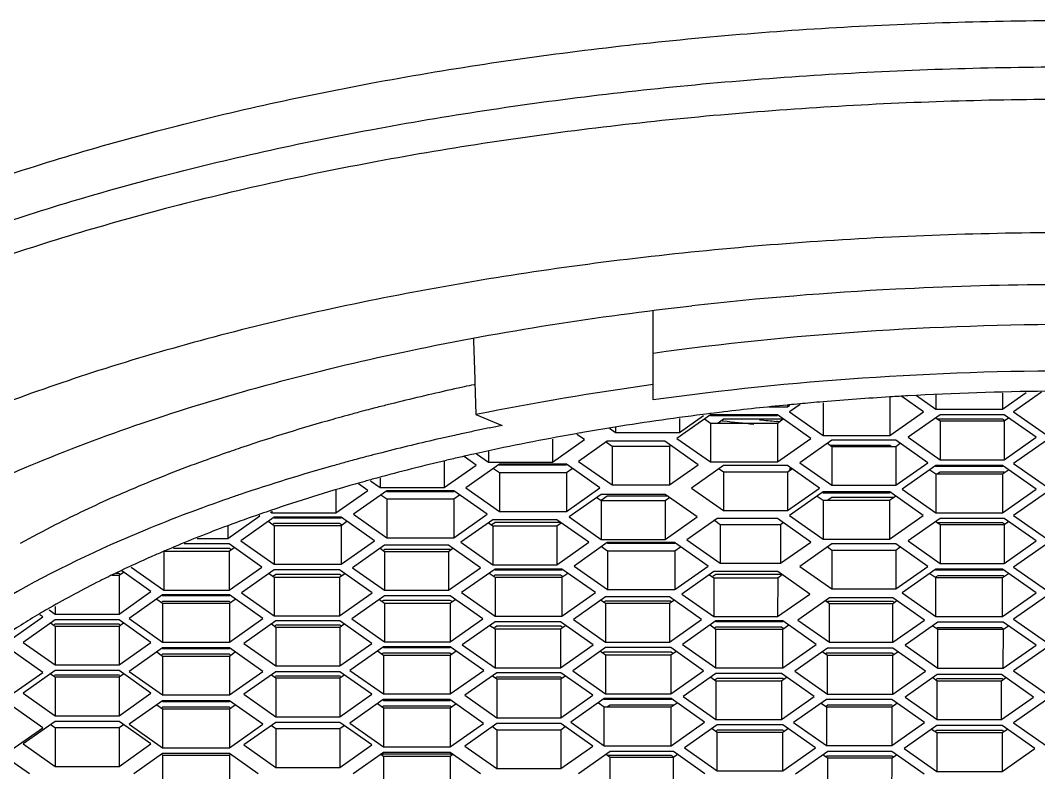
# Model space of a CAD drawing. Header units: millimetres. Extents: x 1297 to 1609, y 176 to 453.
# Drawn here: x 1535.25 to 1542.44, y 342.67 to 347.98 of the extents above; entities that cross this region are included whole.
import ezdxf

# ---------------------------------------------------------------- set-up
doc = ezdxf.new("R2010")
doc.units = ezdxf.units.MM
doc.header["$LTSCALE"] = 30.734
doc.layers.get('0').update_dxf_attribs({"linetype": 'CONTINUOUS'})
doc.layers.add('02___PRT_ALL_AXES', color=7, linetype='CONTINUOUS')

msp = doc.modelspace()

# ---------------------------------------------------------------- linework, layer by layer
at = {"color": 7, "linetype": 'Continuous'}
for p, q in [((1539.7156, 345.3022), (1539.7156, 345.9294)), ((1538.4487, 345.7376), (1538.4492, 345.7188)), ((1538.4492, 345.7188), (1538.4567, 345.4449)), ((1538.4567, 345.4449), (1538.4572, 345.427)), ((1538.4572, 345.427), (1538.4593, 345.3509)), ((1538.3812, 345.3939), (1538.3642, 345.3902)), ((1538.4593, 345.3509), (1538.4635, 345.1982)), ((1541.6235, 345.2174), (1541.4705, 345.325)), ((1541.5745, 345.3331), (1541.7101, 345.2377)), ((1541.7102, 345.3382), (1541.7101, 345.2377)), ((1542.1824, 345.2377), (1542.3485, 345.3546)), ((1542.1824, 345.3503), (1542.1824, 345.2377)), ((1542.4573, 345.3574), (1542.2601, 345.2186)), ((1540.5327, 345.2523), (1540.665, 345.2523)), ((1540.665, 345.2523), (1540.6814, 345.2638)), ((1540.665, 345.2625), (1540.665, 345.2523)), ((1540.7529, 345.2694), (1540.6791, 345.2174)), ((1540.9153, 345.282), (1540.9152, 345.0512)), ((1541.3876, 345.3186), (1541.3874, 345.0512)), ((1537.5568, 345.1927), (1537.5343, 345.1866)), ((1538.4635, 345.1982), (1538.6501, 345.1223)), ((1540.1202, 345.1971), (1539.8841, 345.0309)), ((1539.9011, 345.0731), (1540.0708, 345.1925)), ((1540.118, 345.1938), (1540.1202, 345.1922)), ((1540.5925, 345.1971), (1540.1202, 345.1971)), ((1540.1202, 345.1971), (1540.1202, 345.1922)), ((1540.1202, 345.1922), (1540.5925, 345.1922)), ((1540.8286, 345.0309), (1540.5925, 345.1971)), ((1540.5925, 345.1971), (1540.5925, 345.1922)), ((1540.5925, 345.1922), (1540.5947, 345.1938)), ((1540.6791, 345.2174), (1540.9152, 345.0512)), ((1541.3874, 345.0512), (1541.6235, 345.2174)), ((1541.7412, 345.1971), (1541.5155, 345.0382)), ((1541.7101, 345.2377), (1542.1824, 345.2377)), ((1542.1927, 345.1971), (1541.7412, 345.1971)), ((1542.4185, 345.0382), (1542.1927, 345.1971)), ((1542.2601, 345.2186), (1542.4911, 345.0562)), ((1539.4496, 345.1104), (1539.4496, 345.0731)), ((1539.9011, 345.1701), (1539.9011, 345.0731)), ((1540.079, 345.168), (1540.1204, 345.1389)), ((1540.1204, 345.1389), (1540.1202, 344.8648)), ((1540.1204, 345.1389), (1540.5926, 345.1389)), ((1540.2134, 345.1662), (1540.1746, 345.1389)), ((1540.1825, 345.1444), (1540.1904, 345.1389)), ((1540.2038, 345.1555), (1540.2078, 345.155)), ((1540.2078, 345.155), (1540.2126, 345.1545)), ((1540.6314, 345.1662), (1540.2134, 345.1662)), ((1540.5928, 345.1497), (1540.586, 345.1503)), ((1540.5926, 345.1389), (1540.5925, 344.8648)), ((1540.5926, 345.1389), (1540.6339, 345.1679)), ((1540.6076, 345.1482), (1540.5928, 345.1497)), ((1541.7103, 345.1753), (1541.7414, 345.1535)), ((1542.1824, 345.1662), (1541.7233, 345.1662)), ((1541.7414, 345.1535), (1541.7412, 344.8794)), ((1541.7414, 345.1535), (1542.1929, 345.1535)), ((1542.1954, 345.157), (1542.1824, 345.1662)), ((1542.1929, 345.1535), (1542.1927, 344.8794)), ((1542.1929, 345.1535), (1542.2238, 345.1752)), ((1539.2307, 345.0218), (1539.1782, 345.0587)), ((1539.4076, 345.1026), (1539.4496, 345.0731)), ((1539.4496, 345.0731), (1539.9011, 345.0731)), ((1540.9152, 345.0512), (1541.3874, 345.0512)), ((1541.5155, 345.0382), (1541.7412, 344.8794)), ((1542.1927, 344.8794), (1542.4185, 345.0382)), ((1538.2261, 345.0322), (1538.2165, 345.03)), ((1539.005, 345.0256), (1539.0049, 344.8629)), ((1539.0049, 344.8629), (1539.2307, 345.0218)), ((1539.3924, 345.0106), (1539.1899, 344.8681)), ((1539.3874, 345.0034), (1539.4262, 344.9761)), ((1539.7975, 345.0106), (1539.3924, 345.0106)), ((1539.4262, 344.9761), (1539.426, 344.702)), ((1539.4262, 344.9761), (1539.8312, 344.9761)), ((1540.0336, 344.8445), (1539.7975, 345.0106)), ((1539.8312, 344.9761), (1539.8311, 344.702)), ((1539.8312, 344.9761), (1539.8389, 344.9815)), ((1539.8841, 345.0309), (1540.1202, 344.8648)), ((1540.5925, 344.8648), (1540.8286, 345.0309)), ((1540.9773, 345.0179), (1540.7516, 344.8591)), ((1540.9464, 344.9962), (1540.9775, 344.9743)), ((1541.3861, 344.9807), (1540.9684, 344.9807)), ((1541.4289, 345.0179), (1540.9773, 345.0179)), ((1540.9775, 344.9743), (1540.9773, 344.7002)), ((1540.9775, 344.9743), (1541.429, 344.9743)), ((1541.3951, 344.9743), (1541.3861, 344.9807)), ((1541.6546, 344.8591), (1541.4289, 345.0179)), ((1541.429, 344.9743), (1541.4289, 344.7002)), ((1541.429, 344.9743), (1541.4599, 344.9961)), ((1542.4911, 345.0155), (1542.2601, 344.853)), ((1536.7203, 344.9345), (1536.717, 344.9333)), ((1537.8004, 344.9297), (1537.7911, 344.9273)), ((1538.4668, 344.8426), (1538.3814, 344.9027)), ((1538.4682, 344.9228), (1538.5534, 344.8629)), ((1538.5534, 344.9391), (1538.5534, 344.8629)), ((1537.4674, 344.8405), (1537.4547, 344.8369)), ((1538.2411, 344.8665), (1538.241, 344.6838)), ((1538.241, 344.6838), (1538.4668, 344.8426)), ((1538.6311, 344.8478), (1538.395, 344.6817)), ((1538.5534, 344.8629), (1539.0049, 344.8629)), ((1538.6288, 344.8446), (1538.6311, 344.843)), ((1539.1033, 344.8478), (1538.6311, 344.8478)), ((1538.6311, 344.8478), (1538.6311, 344.843)), ((1538.6311, 344.843), (1539.1033, 344.843)), ((1539.3394, 344.6817), (1539.1033, 344.8478)), ((1539.1033, 344.8478), (1539.1033, 344.843)), ((1539.1033, 344.843), (1539.1056, 344.8446)), ((1539.1899, 344.8681), (1539.426, 344.702)), ((1539.8311, 344.702), (1540.0336, 344.8445)), ((1540.2134, 344.8387), (1539.9877, 344.6799)), ((1540.1202, 344.8648), (1540.5925, 344.8648)), ((1540.665, 344.8387), (1540.2134, 344.8387)), ((1540.8907, 344.6799), (1540.665, 344.8387)), ((1540.6899, 344.8212), (1540.6791, 344.8136)), ((1540.7516, 344.8591), (1540.9773, 344.7002)), ((1541.4289, 344.7002), (1541.6546, 344.8591)), ((1541.7101, 344.8387), (1541.474, 344.6726)), ((1541.7079, 344.8355), (1541.7101, 344.8339)), ((1542.1824, 344.8387), (1541.7101, 344.8387)), ((1541.7101, 344.8387), (1541.7101, 344.8339)), ((1541.7101, 344.8339), (1542.1824, 344.8339)), ((1541.7412, 344.8794), (1542.1927, 344.8794)), ((1542.4185, 344.6726), (1542.1824, 344.8387)), ((1542.1824, 344.8387), (1542.1824, 344.8339)), ((1542.1824, 344.8339), (1542.1847, 344.8355)), ((1542.2601, 344.853), (1542.4911, 344.6905)), ((1537.7895, 344.7499), (1537.7895, 344.6838)), ((1538.5898, 344.8188), (1538.6312, 344.7896)), ((1538.6312, 344.7896), (1538.6311, 344.5155)), ((1538.6312, 344.7896), (1539.1035, 344.7896)), ((1539.1035, 344.7896), (1539.1033, 344.5155)), ((1539.1035, 344.7896), (1539.1447, 344.8187)), ((1540.1825, 344.817), (1540.2136, 344.7951)), ((1540.2136, 344.7951), (1540.2134, 344.521)), ((1540.2136, 344.7951), (1540.6651, 344.7951)), ((1540.6651, 344.7951), (1540.665, 344.521)), ((1540.6651, 344.7951), (1540.696, 344.8169)), ((1540.6791, 344.8136), (1540.6852, 344.8093)), ((1541.6689, 344.8097), (1541.7103, 344.7806)), ((1541.7103, 344.7806), (1541.7101, 344.5065)), ((1541.7103, 344.7806), (1542.1825, 344.7806)), ((1541.7412, 344.7933), (1541.7231, 344.7806)), ((1542.1927, 344.7933), (1541.7412, 344.7933)), ((1542.1825, 344.7806), (1542.1824, 344.5065)), ((1542.1825, 344.7806), (1542.2238, 344.8096)), ((1542.1967, 344.7905), (1542.1927, 344.7933)), ((1537.7029, 344.6634), (1537.6363, 344.7103)), ((1537.7207, 344.7321), (1537.7895, 344.6838)), ((1537.7895, 344.6838), (1538.241, 344.6838)), ((1538.395, 344.6817), (1538.6311, 344.5155)), ((1539.1033, 344.5155), (1539.3394, 344.6817)), ((1539.426, 344.702), (1539.8311, 344.702)), ((1539.9877, 344.6799), (1540.2134, 344.521)), ((1540.665, 344.521), (1540.8907, 344.6799)), ((1540.9773, 344.7002), (1541.4289, 344.7002)), ((1537.4772, 344.6682), (1537.4771, 344.5046)), ((1537.4771, 344.5046), (1537.7029, 344.6634)), ((1537.8361, 344.6614), (1537.6, 344.4952)), ((1537.7948, 344.6323), (1537.8363, 344.6032)), ((1537.8338, 344.6581), (1537.8361, 344.6565)), ((1538.3084, 344.6614), (1537.8361, 344.6614)), ((1537.8361, 344.6614), (1537.8361, 344.6565)), ((1537.8361, 344.6565), (1538.3084, 344.6565)), ((1538.5445, 344.4952), (1538.3084, 344.6614)), ((1538.3084, 344.6614), (1538.3084, 344.6565)), ((1538.3084, 344.6565), (1538.3106, 344.6581)), ((1538.3085, 344.6032), (1538.3498, 344.6322)), ((1539.3484, 344.6358), (1539.1226, 344.477)), ((1539.3174, 344.6141), (1539.3485, 344.5923)), ((1539.7999, 344.6358), (1539.3484, 344.6358)), ((1539.3923, 344.6232), (1539.3484, 344.5923)), ((1539.8179, 344.6232), (1539.3923, 344.6232)), ((1540.0256, 344.477), (1539.7999, 344.6358)), ((1539.8, 344.5923), (1539.8309, 344.614)), ((1540.9165, 344.6532), (1540.6791, 344.4862)), ((1540.8739, 344.6233), (1540.9153, 344.5941)), ((1540.9118, 344.6499), (1540.9152, 344.6475)), ((1540.9152, 344.6475), (1541.3848, 344.6475)), ((1541.3861, 344.6532), (1540.9165, 344.6532)), ((1540.9765, 344.6139), (1540.9483, 344.5941)), ((1541.4131, 344.6139), (1540.9765, 344.6139)), ((1541.3848, 344.6532), (1541.3848, 344.6475)), ((1541.3848, 344.6475), (1541.3884, 344.65)), ((1541.3849, 344.5941), (1541.4275, 344.6241)), ((1541.6222, 344.4871), (1541.3861, 344.6532)), ((1541.474, 344.6726), (1541.7101, 344.5065)), ((1542.1824, 344.5065), (1542.4185, 344.6726)), ((1542.4911, 344.6499), (1542.2601, 344.4874)), ((1537.8363, 344.6032), (1537.8361, 344.3291)), ((1537.8363, 344.6032), (1538.3085, 344.6032)), ((1538.3085, 344.6032), (1538.3084, 344.3291)), ((1539.3485, 344.5923), (1539.3484, 344.3182)), ((1539.3485, 344.5923), (1539.8, 344.5923)), ((1539.8, 344.5923), (1539.7999, 344.3182)), ((1540.9153, 344.5941), (1540.9152, 344.32)), ((1540.9153, 344.5941), (1541.3849, 344.5941)), ((1541.3849, 344.5941), (1541.3848, 344.32)), ((1536.7133, 344.3254), (1536.939, 344.4843)), ((1537.0412, 344.4749), (1536.805, 344.3088)), ((1536.939, 344.4843), (1536.9363, 344.4862)), ((1537.0144, 344.5125), (1537.0256, 344.5046)), ((1537.0256, 344.5163), (1537.0256, 344.5046)), ((1537.0256, 344.5046), (1537.4771, 344.5046)), ((1537.0389, 344.4717), (1537.0412, 344.4701)), ((1537.5134, 344.4749), (1537.0412, 344.4749)), ((1537.0412, 344.4749), (1537.0412, 344.4701)), ((1537.0412, 344.4701), (1537.5134, 344.4701)), ((1537.7495, 344.3088), (1537.5134, 344.4749)), ((1537.5134, 344.4749), (1537.5134, 344.4701)), ((1537.5134, 344.4701), (1537.5157, 344.4717)), ((1537.6, 344.4952), (1537.8361, 344.3291)), ((1538.3084, 344.3291), (1538.5445, 344.4952)), ((1538.6311, 344.5155), (1539.1033, 344.5155)), ((1539.1226, 344.477), (1539.3484, 344.3182)), ((1539.7999, 344.3182), (1540.0256, 344.477)), ((1540.1667, 344.4659), (1539.9538, 344.3161)), ((1540.5925, 344.4659), (1540.1667, 344.4659)), ((1540.2134, 344.521), (1540.665, 344.521)), ((1540.8286, 344.2997), (1540.5925, 344.4659)), ((1540.6791, 344.4862), (1540.9152, 344.32)), ((1541.3848, 344.32), (1541.6222, 344.4871)), ((1541.7412, 344.4659), (1541.5155, 344.307)), ((1541.7101, 344.5065), (1542.1824, 344.5065)), ((1542.1927, 344.4659), (1541.7412, 344.4659)), ((1542.4185, 344.307), (1542.1927, 344.4659)), ((1542.2601, 344.4874), (1542.4911, 344.3249)), ((1536.7133, 344.4112), (1536.7133, 344.3254)), ((1536.9999, 344.4459), (1537.0413, 344.4167)), ((1537.0412, 344.4304), (1537.0348, 344.4259)), ((1537.503, 344.4304), (1537.0412, 344.4304)), ((1537.0413, 344.4167), (1537.0412, 344.1426)), ((1537.0413, 344.4167), (1537.5135, 344.4167)), ((1537.5165, 344.4209), (1537.503, 344.4304)), ((1537.5135, 344.4167), (1537.5134, 344.1426)), ((1537.5135, 344.4167), (1537.5548, 344.4458)), ((1538.5845, 344.4567), (1538.3587, 344.2978)), ((1538.5536, 344.4349), (1538.5846, 344.4131)), ((1538.6, 344.4367), (1538.5786, 344.4217)), ((1539.036, 344.4567), (1538.5845, 344.4567)), ((1538.5846, 344.4131), (1538.5845, 344.139)), ((1538.5846, 344.4131), (1539.0361, 344.4131)), ((1539.0643, 344.4367), (1538.6, 344.4367)), ((1539.2618, 344.2978), (1539.036, 344.4567)), ((1539.0361, 344.4131), (1539.036, 344.139)), ((1539.0361, 344.4131), (1539.067, 344.4348)), ((1540.1487, 344.4532), (1540.1901, 344.424)), ((1540.1901, 344.424), (1540.1899, 344.1499)), ((1540.1901, 344.424), (1540.6158, 344.424)), ((1540.6158, 344.424), (1540.6157, 344.1499)), ((1540.6158, 344.424), (1540.6339, 344.4367)), ((1541.7103, 344.4441), (1541.7414, 344.4223)), ((1542.1824, 344.435), (1541.7233, 344.435)), ((1541.7414, 344.4223), (1541.7412, 344.1482)), ((1541.7414, 344.4223), (1542.1929, 344.4223)), ((1542.1954, 344.4258), (1542.1824, 344.435)), ((1542.1929, 344.4223), (1542.1927, 344.1482)), ((1542.1929, 344.4223), (1542.2238, 344.444)), ((1536.4966, 344.3254), (1536.7133, 344.3254)), ((1537.8361, 344.3291), (1538.3084, 344.3291)), ((1539.3484, 344.3182), (1539.7999, 344.3182)), ((1540.9152, 344.32), (1541.3848, 344.32)), ((1536.7256, 344.2537), (1536.331, 344.2537)), ((1536.7236, 344.2857), (1536.405, 344.2857)), ((1536.9546, 344.1232), (1536.7236, 344.2857)), ((1536.7238, 344.2348), (1536.7599, 344.2602)), ((1536.7381, 344.2449), (1536.7256, 344.2537)), ((1536.805, 344.3088), (1537.0412, 344.1426)), ((1537.5134, 344.1426), (1537.7495, 344.3088)), ((1537.8206, 344.2775), (1537.5948, 344.1187)), ((1537.7897, 344.2558), (1537.8207, 344.2339)), ((1537.8206, 344.2476), (1537.8143, 344.2431)), ((1538.2721, 344.2775), (1537.8206, 344.2775)), ((1538.2825, 344.2476), (1537.8206, 344.2476)), ((1538.4979, 344.1187), (1538.2721, 344.2775)), ((1538.2722, 344.2339), (1538.3032, 344.2557)), ((1538.287, 344.2443), (1538.2825, 344.2476)), ((1538.3587, 344.2978), (1538.5845, 344.139)), ((1539.036, 344.139), (1539.2618, 344.2978)), ((1539.3923, 344.2957), (1539.1575, 344.1305)), ((1539.3524, 344.2676), (1539.3938, 344.2385)), ((1539.3909, 344.2938), (1539.3936, 344.2919)), ((1539.8672, 344.2957), (1539.3923, 344.2957)), ((1539.3936, 344.2957), (1539.3936, 344.2919)), ((1539.3936, 344.2919), (1539.8685, 344.2919)), ((1540.1033, 344.1296), (1539.8672, 344.2957)), ((1539.8687, 344.2385), (1539.9086, 344.2666)), ((1539.9538, 344.3161), (1540.1899, 344.1499)), ((1540.6157, 344.1499), (1540.8286, 344.2997)), ((1540.9765, 344.2865), (1540.751, 344.1278)), ((1540.9459, 344.2649), (1540.9769, 344.2431)), ((1541.4286, 344.2865), (1540.9765, 344.2865)), ((1541.6543, 344.1276), (1541.4286, 344.2865)), ((1541.429, 344.2431), (1541.4596, 344.2646)), ((1541.5155, 344.307), (1541.7412, 344.1482)), ((1542.1927, 344.1482), (1542.4185, 344.307)), ((1542.4911, 344.2843), (1542.2601, 344.1218)), ((1536.2619, 344.2348), (1536.2617, 343.9607)), ((1536.2619, 344.2348), (1536.7238, 344.2348)), ((1536.7238, 344.2348), (1536.7236, 343.9607)), ((1537.8207, 344.2339), (1537.8206, 343.9598)), ((1537.8207, 344.2339), (1538.2722, 344.2339)), ((1538.2722, 344.2339), (1538.2721, 343.9598)), ((1539.3938, 344.2385), (1539.3936, 343.9644)), ((1539.3938, 344.2385), (1539.8687, 344.2385)), ((1539.8687, 344.2385), (1539.8685, 343.9644)), ((1540.9769, 344.2431), (1540.9768, 343.969)), ((1540.9769, 344.2431), (1541.429, 344.2431)), ((1541.429, 344.2431), (1541.4289, 343.969)), ((1536.0308, 344.1232), (1536.2617, 343.9607)), ((1536.7236, 343.9607), (1536.9546, 344.1232)), ((1537.0412, 344.1029), (1536.8102, 343.9404)), ((1537.0412, 344.1426), (1537.5134, 344.1426)), ((1537.503, 344.1029), (1537.0412, 344.1029)), ((1537.734, 343.9404), (1537.503, 344.1029)), ((1537.5948, 344.1187), (1537.8206, 343.9598)), ((1538.2721, 343.9598), (1538.4979, 344.1187)), ((1538.6, 344.1093), (1538.3639, 343.9432)), ((1538.5845, 344.139), (1539.036, 344.139)), ((1538.5977, 344.1061), (1538.6, 344.1045)), ((1539.0722, 344.1093), (1538.6, 344.1093)), ((1538.6, 344.1093), (1538.6, 344.1045)), ((1538.6, 344.1045), (1539.0722, 344.1045)), ((1539.3084, 343.9432), (1539.0722, 344.1093)), ((1539.0722, 344.1093), (1539.0722, 344.1045)), ((1539.0722, 344.1045), (1539.0745, 344.1061)), ((1539.1575, 344.1305), (1539.3936, 343.9644)), ((1539.8685, 343.9644), (1540.1033, 344.1296)), ((1540.1899, 344.1499), (1540.6157, 344.1499)), ((1540.751, 344.1278), (1540.9768, 343.969)), ((1541.4289, 343.969), (1541.6543, 344.1276)), ((1541.7101, 344.1075), (1541.474, 343.9414)), ((1541.7079, 344.1043), (1541.7101, 344.1027)), ((1542.1824, 344.1075), (1541.7101, 344.1075)), ((1541.7101, 344.1027), (1541.7101, 344.1075)), ((1541.7101, 344.1027), (1542.1824, 344.1027)), ((1541.7412, 344.1482), (1542.1927, 344.1482)), ((1542.4185, 343.9414), (1542.1824, 344.1075)), ((1542.1824, 344.1027), (1542.1824, 344.1075)), ((1542.1824, 344.1027), (1542.1847, 344.1043)), ((1542.2601, 344.1218), (1542.4911, 343.9593)), ((1535.8965, 344.0655), (1535.9461, 344.0655)), ((1535.9461, 344.0782), (1535.9258, 344.0782)), ((1535.9461, 344.0655), (1535.9771, 344.0873)), ((1535.9521, 344.074), (1535.9461, 344.0782)), ((1535.9461, 344.0655), (1535.9461, 343.7914)), ((1536.1719, 343.9502), (1535.9655, 344.0954)), ((1537.005, 344.0775), (1537.0413, 344.052)), ((1537.0535, 344.0709), (1537.0364, 344.0589)), ((1537.0413, 344.052), (1537.0412, 343.7779)), ((1537.0413, 344.052), (1537.5032, 344.052)), ((1537.505, 344.0709), (1537.0535, 344.0709)), ((1537.5032, 344.052), (1537.503, 343.7779)), ((1537.5032, 344.052), (1537.5393, 344.0774)), ((1537.5175, 344.0621), (1537.505, 344.0709)), ((1538.5587, 344.0803), (1538.6001, 344.0511)), ((1538.6, 344.0648), (1538.5937, 344.0603)), ((1539.0619, 344.0648), (1538.6, 344.0648)), ((1538.6001, 344.0511), (1538.6, 343.777)), ((1538.6001, 344.0511), (1539.0724, 344.0511)), ((1539.0753, 344.0553), (1539.0619, 344.0648)), ((1539.0724, 344.0511), (1539.0722, 343.777)), ((1539.0724, 344.0511), (1539.1137, 344.0802)), ((1540.1442, 344.0913), (1539.9181, 343.9322)), ((1540.113, 344.0693), (1540.144, 344.0475)), ((1540.1588, 344.0711), (1540.1378, 344.0563)), ((1540.144, 344.0475), (1540.1439, 343.7734)), ((1540.144, 344.0475), (1540.595, 344.0475)), ((1540.5951, 344.0913), (1540.1442, 344.0913)), ((1540.6237, 344.0711), (1540.1588, 344.0711)), ((1540.595, 344.0475), (1540.5948, 343.7734)), ((1540.595, 344.0475), (1540.6262, 344.0694)), ((1540.8209, 343.9324), (1540.5951, 344.0913)), ((1541.6689, 344.0785), (1541.7103, 344.0494)), ((1541.7255, 344.0621), (1541.7094, 344.0507)), ((1541.7101, 343.7753), (1541.7103, 344.0494)), ((1541.7103, 344.0494), (1542.1825, 344.0494)), ((1542.1874, 344.0621), (1541.7255, 344.0621)), ((1542.1824, 343.7753), (1542.1825, 344.0494)), ((1542.1825, 344.0494), (1542.2238, 344.0784)), ((1542.194, 344.0574), (1542.1874, 344.0621)), ((1536.2617, 343.9607), (1536.7236, 343.9607)), ((1537.8206, 343.9598), (1538.2721, 343.9598)), ((1539.3936, 343.9644), (1539.8685, 343.9644)), ((1540.9768, 343.969), (1541.4289, 343.969)), ((1535.9461, 343.7914), (1536.1719, 343.9502)), ((1536.2533, 343.9262), (1536.0172, 343.7601)), ((1536.212, 343.8972), (1536.2533, 343.8681)), ((1536.2511, 343.923), (1536.2533, 343.9214)), ((1536.7256, 343.9262), (1536.2533, 343.9262)), ((1536.2533, 343.9262), (1536.2533, 343.9214)), ((1536.2533, 343.9214), (1536.7256, 343.9214)), ((1536.9617, 343.7601), (1536.7256, 343.9262)), ((1536.7256, 343.9262), (1536.7256, 343.9214)), ((1536.7256, 343.9214), (1536.7278, 343.923)), ((1536.7256, 343.8681), (1536.7669, 343.8972)), ((1536.8102, 343.9404), (1537.0412, 343.7779)), ((1537.503, 343.7779), (1537.734, 343.9404)), ((1537.8206, 343.9201), (1537.5896, 343.7576)), ((1537.7844, 343.8947), (1537.8207, 343.8692)), ((1537.8122, 343.8881), (1537.803, 343.8816)), ((1538.2844, 343.8881), (1537.8122, 343.8881)), ((1538.2825, 343.9201), (1537.8206, 343.9201)), ((1538.5134, 343.7576), (1538.2825, 343.9201)), ((1538.2826, 343.8692), (1538.3187, 343.8946)), ((1538.2969, 343.8793), (1538.2844, 343.8881)), ((1538.3639, 343.9432), (1538.6, 343.777)), ((1539.0722, 343.777), (1539.3084, 343.9432)), ((1539.3794, 343.9119), (1539.1537, 343.7531)), ((1539.3485, 343.8902), (1539.3796, 343.8683)), ((1539.8309, 343.9119), (1539.3794, 343.9119)), ((1540.0567, 343.7531), (1539.8309, 343.9119)), ((1539.8311, 343.8683), (1539.862, 343.8901)), ((1539.9181, 343.9322), (1540.1439, 343.7734)), ((1540.5948, 343.7734), (1540.8209, 343.9324)), ((1540.9615, 343.9066), (1540.7383, 343.7495)), ((1540.9331, 343.8866), (1540.9616, 343.8666)), ((1541.408, 343.9066), (1540.9615, 343.9066)), ((1541.6312, 343.7495), (1541.408, 343.9066)), ((1541.4081, 343.8666), (1541.4365, 343.8865)), ((1541.474, 343.9414), (1541.7101, 343.7753)), ((1542.1824, 343.7753), (1542.4185, 343.9414)), ((1542.4911, 343.9187), (1542.2601, 343.7562)), ((1535.4525, 343.821), (1535.4946, 343.7914)), ((1535.4946, 343.8446), (1535.4946, 343.7914)), ((1536.2533, 343.8808), (1536.2474, 343.8766)), ((1536.7256, 343.8808), (1536.2533, 343.8808)), ((1536.2533, 343.8681), (1536.7256, 343.8681)), ((1536.2533, 343.8681), (1536.2533, 343.594)), ((1536.7315, 343.8766), (1536.7256, 343.8808)), ((1536.7256, 343.8681), (1536.7256, 343.594)), ((1537.8207, 343.8692), (1537.8206, 343.5951)), ((1537.8207, 343.8692), (1538.2826, 343.8692)), ((1538.2826, 343.8692), (1538.2825, 343.5951)), ((1539.3794, 343.882), (1539.3731, 343.8775)), ((1539.8413, 343.882), (1539.3794, 343.882)), ((1539.3796, 343.8683), (1539.3794, 343.5942)), ((1539.3796, 343.8683), (1539.8311, 343.8683)), ((1539.8311, 343.8683), (1539.8309, 343.5942)), ((1539.8459, 343.8787), (1539.8413, 343.882)), ((1541.408, 343.8793), (1540.9461, 343.8793)), ((1540.9615, 343.5925), (1540.9616, 343.8666)), ((1540.9616, 343.8666), (1541.4081, 343.8666)), ((1541.4141, 343.875), (1541.408, 343.8793)), ((1541.408, 343.5925), (1541.4081, 343.8666)), ((1535.1591, 343.5959), (1535.408, 343.771)), ((1535.4946, 343.7507), (1535.2689, 343.5919)), ((1535.408, 343.771), (1535.3882, 343.785)), ((1535.4946, 343.7914), (1535.9461, 343.7914)), ((1535.9461, 343.7507), (1535.4946, 343.7507)), ((1536.1719, 343.5919), (1535.9461, 343.7507)), ((1536.0172, 343.7601), (1536.2533, 343.594)), ((1536.7256, 343.594), (1536.9617, 343.7601)), ((1537.0535, 343.7434), (1536.8277, 343.5846)), ((1537.0412, 343.7779), (1537.503, 343.7779)), ((1537.505, 343.7434), (1537.0535, 343.7434)), ((1537.7307, 343.5846), (1537.505, 343.7434)), ((1537.5896, 343.7576), (1537.8206, 343.5951)), ((1538.2825, 343.5951), (1538.5134, 343.7576)), ((1538.6, 343.777), (1539.0722, 343.777)), ((1539.1537, 343.7531), (1539.3794, 343.5942)), ((1539.8309, 343.5942), (1540.0567, 343.7531)), ((1540.1588, 343.7437), (1539.9227, 343.5776)), ((1540.1439, 343.7734), (1540.5948, 343.7734)), ((1540.6311, 343.7437), (1540.1588, 343.7437)), ((1540.1588, 343.7389), (1540.1589, 343.7437)), ((1540.8672, 343.5776), (1540.6311, 343.7437)), ((1540.6311, 343.7389), (1540.6311, 343.7437)), ((1540.7383, 343.7495), (1540.9615, 343.5925)), ((1541.408, 343.5925), (1541.6312, 343.7495)), ((1541.7101, 343.7753), (1542.1824, 343.7753)), ((1542.2601, 343.7562), (1542.4911, 343.5937)), ((1535.4637, 343.7289), (1535.4946, 343.7072)), ((1535.4946, 343.7199), (1535.4886, 343.7157)), ((1535.9461, 343.7199), (1535.4946, 343.7199)), ((1535.4946, 343.7072), (1535.9461, 343.7072)), ((1535.4946, 343.7072), (1535.4946, 343.433)), ((1535.9461, 343.7072), (1535.9771, 343.7289)), ((1535.9521, 343.7157), (1535.9461, 343.7199)), ((1535.9461, 343.7072), (1535.9461, 343.433)), ((1537.0225, 343.7217), (1537.0535, 343.6999)), ((1537.0535, 343.7126), (1537.0475, 343.7084)), ((1537.505, 343.7126), (1537.0535, 343.7126)), ((1537.0535, 343.6999), (1537.505, 343.6999)), ((1537.0535, 343.6999), (1537.0535, 343.4257)), ((1537.505, 343.6999), (1537.5359, 343.7217)), ((1537.511, 343.7084), (1537.505, 343.7126)), ((1537.505, 343.6999), (1537.505, 343.4257)), ((1538.6, 343.7373), (1538.3691, 343.5748)), ((1538.5639, 343.7119), (1538.6001, 343.6864)), ((1538.6123, 343.7053), (1538.5953, 343.6933)), ((1539.0619, 343.7373), (1538.6, 343.7373)), ((1538.6001, 343.6864), (1538.6, 343.4123)), ((1538.6001, 343.6864), (1539.062, 343.6864)), ((1539.0638, 343.7053), (1538.6123, 343.7053)), ((1539.2928, 343.5748), (1539.0619, 343.7373)), ((1539.062, 343.6864), (1539.0619, 343.4123)), ((1539.062, 343.6864), (1539.0982, 343.7118)), ((1539.0764, 343.6965), (1539.0638, 343.7053)), ((1540.1176, 343.7147), (1540.159, 343.6855)), ((1540.1588, 343.6992), (1540.1525, 343.6947)), ((1540.1566, 343.7405), (1540.1588, 343.7389)), ((1540.1588, 343.7389), (1540.6311, 343.7389)), ((1540.6207, 343.6992), (1540.1588, 343.6992)), ((1540.1588, 343.4114), (1540.159, 343.6855)), ((1540.159, 343.6855), (1540.6312, 343.6855)), ((1540.6342, 343.6897), (1540.6207, 343.6992)), ((1540.6311, 343.7389), (1540.6334, 343.7405)), ((1540.6311, 343.4114), (1540.6312, 343.6855)), ((1540.6312, 343.6855), (1540.6725, 343.7146)), ((1541.7255, 343.7346), (1541.4946, 343.5721)), ((1541.6894, 343.7092), (1541.7257, 343.6838)), ((1541.7209, 343.6932), (1541.7166, 343.6902)), ((1542.1742, 343.6932), (1541.7209, 343.6932)), ((1542.1874, 343.7346), (1541.7255, 343.7346)), ((1541.7255, 343.4097), (1541.7257, 343.6838)), ((1541.7257, 343.6838), (1542.1876, 343.6838)), ((1542.1876, 343.6838), (1542.1742, 343.6932)), ((1542.4184, 343.5721), (1542.1874, 343.7346)), ((1542.1874, 343.4097), (1542.1876, 343.6838)), ((1542.1876, 343.6838), (1542.2236, 343.7091)), ((1535.408, 343.3802), (1535.1591, 343.5553)), ((1535.2689, 343.5919), (1535.4946, 343.433)), ((1535.9461, 343.433), (1536.1719, 343.5919)), ((1536.2533, 343.5534), (1536.0172, 343.3872)), ((1536.2511, 343.5501), (1536.2533, 343.5485)), ((1536.2533, 343.594), (1536.7256, 343.594)), ((1536.7256, 343.5534), (1536.2533, 343.5534)), ((1536.2533, 343.5534), (1536.2533, 343.5485)), ((1536.2533, 343.5485), (1536.7256, 343.5485)), ((1536.9617, 343.3872), (1536.7256, 343.5534)), ((1536.7256, 343.5534), (1536.7256, 343.5485)), ((1536.7256, 343.5485), (1536.7278, 343.5501)), ((1536.8277, 343.5846), (1537.0535, 343.4257)), ((1537.505, 343.4257), (1537.7307, 343.5846)), ((1537.8122, 343.5606), (1537.5761, 343.3945)), ((1537.7709, 343.5316), (1537.8122, 343.5025)), ((1537.8099, 343.5574), (1537.8122, 343.5558)), ((1538.2844, 343.5606), (1537.8122, 343.5606)), ((1537.8122, 343.5606), (1537.8122, 343.5558)), ((1537.8122, 343.5558), (1538.2844, 343.5558)), ((1537.8206, 343.5951), (1538.2825, 343.5951)), ((1538.5205, 343.3945), (1538.2844, 343.5606)), ((1538.2844, 343.5606), (1538.2844, 343.5558)), ((1538.2844, 343.5558), (1538.2867, 343.5574)), ((1538.2844, 343.5025), (1538.3257, 343.5316)), ((1538.3691, 343.5748), (1538.6, 343.4123)), ((1539.0619, 343.4123), (1539.2928, 343.5748)), ((1539.3794, 343.5545), (1539.1485, 343.392)), ((1539.3433, 343.5291), (1539.3796, 343.5036)), ((1539.3794, 343.5942), (1539.8309, 343.5942)), ((1539.8413, 343.5545), (1539.3794, 343.5545)), ((1540.0722, 343.392), (1539.8413, 343.5545)), ((1539.8415, 343.5036), (1539.8776, 343.529)), ((1539.9227, 343.5776), (1540.1588, 343.4114)), ((1540.6311, 343.4114), (1540.8672, 343.5776)), ((1540.9461, 343.5518), (1540.7152, 343.3893)), ((1540.91, 343.5264), (1540.9463, 343.5009)), ((1541.408, 343.5518), (1540.9461, 343.5518)), ((1540.9615, 343.5925), (1541.408, 343.5925)), ((1541.6389, 343.3893), (1541.408, 343.5518)), ((1541.4081, 343.5009), (1541.4442, 343.5263)), ((1541.4946, 343.5721), (1541.7255, 343.4097)), ((1542.1874, 343.4097), (1542.4184, 343.5721)), ((1542.4911, 343.5531), (1542.2601, 343.3906)), ((1536.212, 343.5243), (1536.2533, 343.4952)), ((1536.2533, 343.5079), (1536.2474, 343.5037)), ((1536.7256, 343.5079), (1536.2533, 343.5079)), ((1536.2533, 343.4952), (1536.7256, 343.4952)), ((1536.2533, 343.4952), (1536.2533, 343.2211)), ((1536.7256, 343.4952), (1536.7669, 343.5243)), ((1536.7315, 343.5037), (1536.7256, 343.5079)), ((1536.7256, 343.4952), (1536.7256, 343.2211)), ((1537.8095, 343.5152), (1537.8018, 343.5098)), ((1538.2818, 343.5152), (1537.8095, 343.5152)), ((1537.8122, 343.5025), (1538.2844, 343.5025)), ((1537.8122, 343.5025), (1537.8122, 343.2284)), ((1538.2895, 343.5097), (1538.2818, 343.5152)), ((1538.2844, 343.5025), (1538.2844, 343.2284)), ((1539.371, 343.5225), (1539.3619, 343.516)), ((1539.8433, 343.5225), (1539.371, 343.5225)), ((1539.3796, 343.5036), (1539.3794, 343.2295)), ((1539.3796, 343.5036), (1539.8415, 343.5036)), ((1539.8415, 343.5036), (1539.8413, 343.2295)), ((1539.8558, 343.5137), (1539.8433, 343.5225)), ((1540.9383, 343.5164), (1540.9313, 343.5115)), ((1541.4002, 343.5164), (1540.9383, 343.5164)), ((1540.9461, 343.2269), (1540.9463, 343.5009)), ((1540.9463, 343.5009), (1541.4081, 343.5009)), ((1541.4127, 343.5075), (1541.4002, 343.5164)), ((1541.408, 343.2269), (1541.4081, 343.5009)), ((1535.4946, 343.3924), (1535.2689, 343.2336)), ((1535.4946, 343.433), (1535.9461, 343.433)), ((1535.9461, 343.3924), (1535.4946, 343.3924)), ((1536.1719, 343.2336), (1535.9461, 343.3924)), ((1536.0172, 343.3872), (1536.2533, 343.2211)), ((1536.7256, 343.2211), (1536.9617, 343.3872)), ((1537.0535, 343.3851), (1536.8277, 343.2263)), ((1537.0535, 343.4257), (1537.505, 343.4257)), ((1537.505, 343.3851), (1537.0535, 343.3851)), ((1537.7307, 343.2263), (1537.505, 343.3851)), ((1537.5761, 343.3945), (1537.8122, 343.2284)), ((1538.2844, 343.2284), (1538.5205, 343.3945)), ((1538.6, 343.4123), (1539.0619, 343.4123)), ((1539.1485, 343.392), (1539.3794, 343.2295)), ((1539.8413, 343.2295), (1540.0722, 343.392)), ((1540.1588, 343.4114), (1540.6311, 343.4114)), ((1540.7152, 343.3893), (1540.9461, 343.2269)), ((1541.408, 343.2269), (1541.6389, 343.3893)), ((1541.7255, 343.4097), (1542.1874, 343.4097)), ((1542.2601, 343.3906), (1542.4911, 343.2281)), ((1535.1591, 343.2051), (1535.408, 343.3802)), ((1535.4637, 343.3706), (1535.4946, 343.3488)), ((1535.4946, 343.3615), (1535.4886, 343.3573)), ((1535.9461, 343.3615), (1535.4946, 343.3615)), ((1535.4946, 343.3488), (1535.9461, 343.3488)), ((1535.4946, 343.3488), (1535.4946, 343.0747)), ((1535.9461, 343.3488), (1535.9771, 343.3706)), ((1535.9521, 343.3573), (1535.9461, 343.3615)), ((1535.9461, 343.3488), (1535.9461, 343.0747)), ((1537.0225, 343.3633), (1537.0535, 343.3416)), ((1537.0535, 343.3542), (1537.0475, 343.35)), ((1537.505, 343.3542), (1537.0535, 343.3542)), ((1537.0535, 343.3416), (1537.505, 343.3416)), ((1537.0535, 343.3416), (1537.0535, 343.0674)), ((1537.505, 343.3416), (1537.5359, 343.3633)), ((1537.511, 343.35), (1537.505, 343.3542)), ((1537.505, 343.3416), (1537.505, 343.0674)), ((1538.6123, 343.3778), (1538.3866, 343.219)), ((1538.5814, 343.3561), (1538.6123, 343.3343)), ((1538.6126, 343.3468), (1538.6065, 343.3425)), ((1539.0638, 343.3778), (1538.6123, 343.3778)), ((1538.6123, 343.3343), (1539.0638, 343.3343)), ((1538.6123, 343.3343), (1538.6123, 343.0601)), ((1539.0641, 343.3468), (1538.6126, 343.3468)), ((1539.2896, 343.219), (1539.0638, 343.3778)), ((1539.0638, 343.3343), (1539.0948, 343.3561)), ((1539.0638, 343.3343), (1539.0638, 343.0601)), ((1539.0698, 343.3428), (1539.0641, 343.3468)), ((1540.1588, 343.3717), (1539.9279, 343.2092)), ((1540.1227, 343.3463), (1540.159, 343.3208)), ((1540.1685, 343.3378), (1540.1541, 343.3277)), ((1540.6207, 343.3717), (1540.1588, 343.3717)), ((1540.159, 343.3208), (1540.1588, 343.0467)), ((1540.159, 343.3208), (1540.6209, 343.3208)), ((1540.6304, 343.3378), (1540.1685, 343.3378)), ((1540.8517, 343.2092), (1540.6207, 343.3717)), ((1540.6209, 343.3208), (1540.6207, 343.0467)), ((1540.6209, 343.3208), (1540.657, 343.3462)), ((1540.6377, 343.3326), (1540.6304, 343.3378)), ((1541.7209, 343.3657), (1541.4942, 343.2062)), ((1541.689, 343.3433), (1541.721, 343.3208)), ((1541.7177, 343.3336), (1541.7103, 343.3283)), ((1542.1796, 343.3336), (1541.7177, 343.3336)), ((1542.1742, 343.3657), (1541.7209, 343.3657)), ((1541.7209, 343.0467), (1541.721, 343.3208)), ((1541.721, 343.3208), (1542.1744, 343.3208)), ((1542.4009, 343.2062), (1542.1742, 343.3657)), ((1542.1742, 343.0467), (1542.1744, 343.3208)), ((1542.1744, 343.3208), (1542.2063, 343.3432)), ((1542.1861, 343.329), (1542.1796, 343.3336)), ((1535.2689, 343.2336), (1535.4946, 343.0747)), ((1535.9461, 343.0747), (1536.1719, 343.2336)), ((1536.2533, 343.1805), (1536.0172, 343.0143)), ((1536.2511, 343.1772), (1536.2533, 343.1756)), ((1536.2533, 343.2211), (1536.7256, 343.2211)), ((1536.7256, 343.1805), (1536.2533, 343.1805)), ((1536.2533, 343.1805), (1536.2533, 343.1756)), ((1536.2533, 343.1756), (1536.7256, 343.1756)), ((1536.9617, 343.0143), (1536.7256, 343.1805)), ((1536.7256, 343.1805), (1536.7256, 343.1756)), ((1536.7256, 343.1756), (1536.7278, 343.1772)), ((1536.8277, 343.2263), (1537.0535, 343.0674)), ((1537.505, 343.0674), (1537.7307, 343.2263)), ((1537.8095, 343.1877), (1537.5747, 343.0225)), ((1537.8081, 343.1858), (1537.8122, 343.1829)), ((1538.2818, 343.1877), (1537.8095, 343.1877)), ((1537.8122, 343.2284), (1538.2844, 343.2284)), ((1537.8122, 343.1877), (1537.8122, 343.1829)), ((1537.8122, 343.1829), (1538.2844, 343.1829)), ((1538.5192, 343.0207), (1538.2818, 343.1877)), ((1538.3866, 343.219), (1538.6123, 343.0601)), ((1539.0638, 343.0601), (1539.2896, 343.219)), ((1539.371, 343.195), (1539.1349, 343.0289)), ((1539.3687, 343.1918), (1539.371, 343.1902)), ((1539.8433, 343.195), (1539.371, 343.195)), ((1539.371, 343.1902), (1539.371, 343.195)), ((1539.371, 343.1902), (1539.8433, 343.1902)), ((1539.3794, 343.2295), (1539.8413, 343.2295)), ((1540.0794, 343.0289), (1539.8433, 343.195)), ((1539.8433, 343.1902), (1539.8433, 343.195)), ((1539.8433, 343.1902), (1539.8455, 343.1918)), ((1539.9279, 343.2092), (1540.1588, 343.0467)), ((1540.6207, 343.0467), (1540.8517, 343.2092)), ((1540.9383, 343.1889), (1540.7073, 343.0264)), ((1541.4002, 343.1889), (1540.9383, 343.1889)), ((1540.9461, 343.2269), (1541.408, 343.2269)), ((1541.6311, 343.0264), (1541.4002, 343.1889)), ((1541.4942, 343.2062), (1541.7209, 343.0467)), ((1542.1742, 343.0467), (1542.4009, 343.2062)), ((1542.4911, 343.1875), (1542.2601, 343.025)), ((1535.408, 342.9893), (1535.1591, 343.1644)), ((1536.212, 343.1514), (1536.2533, 343.1223)), ((1536.2533, 343.135), (1536.2474, 343.1308)), ((1536.7256, 343.135), (1536.2533, 343.135)), ((1536.2533, 343.1223), (1536.7256, 343.1223)), ((1536.2533, 343.1223), (1536.2533, 342.8482)), ((1536.7256, 343.1223), (1536.7669, 343.1514)), ((1536.7315, 343.1308), (1536.7256, 343.135)), ((1536.7256, 343.1223), (1536.7256, 342.8482)), ((1537.7695, 343.1596), (1537.8122, 343.1296)), ((1537.8122, 343.1423), (1537.8062, 343.1381)), ((1538.2844, 343.1423), (1537.8122, 343.1423)), ((1537.8122, 343.1296), (1538.2844, 343.1296)), ((1537.8122, 343.1296), (1537.8122, 342.8555)), ((1538.2844, 343.1296), (1538.3244, 343.1577)), ((1538.2904, 343.1381), (1538.2844, 343.1423)), ((1538.2844, 343.1296), (1538.2844, 342.8555)), ((1539.3297, 343.166), (1539.371, 343.1369)), ((1539.371, 343.1369), (1539.8433, 343.1369)), ((1539.371, 342.8628), (1539.371, 343.1369)), ((1539.4122, 343.1496), (1539.3941, 343.1369)), ((1539.8586, 343.1496), (1539.4122, 343.1496)), ((1539.8433, 343.1369), (1539.8846, 343.166)), ((1539.8433, 342.8628), (1539.8433, 343.1369)), ((1540.9021, 343.1635), (1540.9384, 343.138)), ((1540.9483, 343.1487), (1540.9366, 343.1405)), ((1540.9384, 343.138), (1540.9383, 342.8639)), ((1540.9384, 343.138), (1541.4003, 343.138)), ((1541.4017, 343.1487), (1540.9483, 343.1487)), ((1541.4003, 343.138), (1541.4002, 342.8639)), ((1541.4003, 343.138), (1541.4364, 343.1634)), ((1541.4058, 343.1458), (1541.4017, 343.1487)), ((1535.4946, 343.0341), (1535.2689, 342.8752)), ((1535.4946, 343.0747), (1535.9461, 343.0747)), ((1535.9461, 343.0341), (1535.4946, 343.0341)), ((1536.1719, 342.8752), (1535.9461, 343.0341)), ((1537.0535, 343.0268), (1536.8277, 342.868)), ((1537.0535, 343.0674), (1537.505, 343.0674)), ((1537.505, 343.0268), (1537.0535, 343.0268)), ((1537.7307, 342.868), (1537.505, 343.0268)), ((1537.5747, 343.0225), (1537.8122, 342.8555)), ((1538.6123, 343.0601), (1539.0638, 343.0601)), ((1539.1349, 343.0289), (1539.371, 342.8628)), ((1539.8433, 342.8628), (1540.0794, 343.0289)), ((1540.1588, 343.0467), (1540.6207, 343.0467)), ((1540.7073, 343.0264), (1540.9383, 342.8639)), ((1541.4002, 342.8639), (1541.6311, 343.0264)), ((1541.7209, 343.0467), (1542.1742, 343.0467)), ((1542.2601, 343.025), (1542.4911, 342.8625)), ((1535.1591, 342.8142), (1535.408, 342.9893)), ((1535.4637, 343.0123), (1535.4946, 342.9905)), ((1535.4946, 342.9905), (1535.9461, 342.9905)), ((1535.4946, 342.9905), (1535.4946, 342.7164)), ((1535.9461, 342.9905), (1535.9771, 343.0123)), ((1535.9461, 342.9905), (1535.9461, 342.7164)), ((1536.0172, 343.0143), (1536.2533, 342.8482)), ((1536.7256, 342.8482), (1536.9617, 343.0143)), ((1537.0225, 343.005), (1537.0535, 342.9832)), ((1537.0535, 342.9832), (1537.505, 342.9832)), ((1537.0535, 342.9832), (1537.0535, 342.7091)), ((1537.505, 342.9832), (1537.5359, 343.005)), ((1537.505, 342.9832), (1537.505, 342.7091)), ((1538.2844, 342.8555), (1538.5192, 343.0207)), ((1538.6126, 343.0193), (1538.3866, 342.8603)), ((1538.5814, 342.9973), (1538.612, 342.9758)), ((1538.612, 342.9758), (1539.0635, 342.9758)), ((1538.612, 342.9758), (1538.612, 342.7016)), ((1539.0641, 343.0193), (1538.6126, 343.0193)), ((1539.0635, 342.9758), (1539.0948, 342.9977)), ((1539.0635, 342.9758), (1539.0635, 342.7016)), ((1539.2896, 342.8607), (1539.0641, 343.0193)), ((1540.1685, 343.0104), (1539.9376, 342.8479)), ((1540.1324, 342.9849), (1540.1685, 342.9595)), ((1540.1685, 342.9722), (1540.1625, 342.968)), ((1540.6304, 343.0104), (1540.1685, 343.0104)), ((1540.6304, 342.9722), (1540.1685, 342.9722)), ((1540.1685, 342.9595), (1540.6304, 342.9595)), ((1540.1685, 342.6854), (1540.1685, 342.9595)), ((1540.8613, 342.8479), (1540.6304, 343.0104)), ((1540.6304, 342.9595), (1540.6665, 342.9849)), ((1540.6363, 342.968), (1540.6304, 342.9722)), ((1540.6304, 342.6854), (1540.6304, 342.9595)), ((1541.7177, 343.0061), (1541.4868, 342.8436)), ((1541.6816, 342.9807), (1541.7178, 342.9552)), ((1541.7177, 342.9708), (1541.7067, 342.963)), ((1542.1796, 343.0061), (1541.7177, 343.0061)), ((1542.1796, 342.9708), (1541.7177, 342.9708)), ((1541.7178, 342.9552), (1541.7177, 342.6811)), ((1541.7178, 342.9552), (1542.1797, 342.9552)), ((1542.4105, 342.8436), (1542.1796, 343.0061)), ((1542.1907, 342.9629), (1542.1796, 342.9708)), ((1542.1797, 342.9552), (1542.1796, 342.6811)), ((1542.1797, 342.9552), (1542.2159, 342.9806)), ((1535.2689, 342.8752), (1535.4946, 342.7164)), ((1535.9461, 342.7164), (1536.1719, 342.8752)), ((1536.2533, 342.8076), (1536.0508, 342.6651)), ((1536.2533, 342.8482), (1536.7256, 342.8482)), ((1536.7256, 342.8076), (1536.2533, 342.8076)), ((1536.9281, 342.6651), (1536.7256, 342.8076)), ((1536.8277, 342.868), (1537.0535, 342.7091)), ((1537.505, 342.7091), (1537.7307, 342.868)), ((1537.8122, 342.8149), (1537.5993, 342.6651)), ((1537.8122, 342.8555), (1538.2844, 342.8555)), ((1538.2844, 342.8149), (1537.8122, 342.8149)), ((1538.4973, 342.6651), (1538.2844, 342.8149)), ((1538.3866, 342.8603), (1538.612, 342.7016)), ((1539.0635, 342.7016), (1539.2896, 342.8607)), ((1539.4122, 342.8221), (1539.1889, 342.6651)), ((1539.371, 342.8628), (1539.8433, 342.8628)), ((1539.8586, 342.8221), (1539.4122, 342.8221)), ((1540.0819, 342.6651), (1539.8586, 342.8221)), ((1539.9376, 342.8479), (1540.1685, 342.6854)), ((1540.6304, 342.6854), (1540.8613, 342.8479)), ((1540.9483, 342.8213), (1540.7217, 342.6618)), ((1540.9383, 342.8639), (1541.4002, 342.8639)), ((1541.4017, 342.8213), (1540.9483, 342.8213)), ((1541.6284, 342.6618), (1541.4017, 342.8213)), ((1541.4868, 342.8436), (1541.7177, 342.6811)), ((1542.1796, 342.6811), (1542.4105, 342.8436)), ((1535.3134, 342.6651), (1535.1591, 342.7736)), ((1536.2482, 342.8003), (1536.2533, 342.7967)), ((1536.2533, 342.7967), (1536.7256, 342.7967)), ((1536.2533, 342.7967), (1536.2533, 342.5226)), ((1536.7256, 342.7967), (1536.7307, 342.8003)), ((1536.7256, 342.7967), (1536.7256, 342.5226)), ((1537.7941, 342.8021), (1537.8122, 342.7894)), ((1537.8122, 342.8021), (1537.8062, 342.7979)), ((1538.2844, 342.8021), (1537.8122, 342.8021)), ((1537.8122, 342.7894), (1538.2844, 342.7894)), ((1537.8122, 342.7894), (1537.8122, 342.5153)), ((1538.2904, 342.7979), (1538.2844, 342.8021)), ((1538.2844, 342.7894), (1538.3025, 342.8021)), ((1538.2844, 342.7894), (1538.2844, 342.5153)), ((1539.3837, 342.8021), (1539.4122, 342.7821)), ((1539.8433, 342.7948), (1539.3941, 342.7948)), ((1539.4122, 342.7821), (1539.8586, 342.7821)), ((1539.4122, 342.508), (1539.4122, 342.7821)), ((1539.8595, 342.7834), (1539.8433, 342.7948)), ((1539.8586, 342.7821), (1539.8871, 342.8021)), ((1539.8586, 342.508), (1539.8586, 342.7821)), ((1540.9165, 342.7989), (1540.9485, 342.7764)), ((1541.4002, 342.788), (1540.9383, 342.788)), ((1540.9483, 342.5023), (1540.9485, 342.7764)), ((1540.9485, 342.7764), (1541.4019, 342.7764)), ((1541.4068, 342.7833), (1541.4002, 342.788)), ((1541.4017, 342.5023), (1541.4019, 342.7764)), ((1541.4019, 342.7764), (1541.4337, 342.7988)), ((1535.4946, 342.7164), (1535.9461, 342.7164)), ((1537.0535, 342.7091), (1537.505, 342.7091)), ((1538.612, 342.7016), (1539.0635, 342.7016)), ((1540.1685, 342.6854), (1540.6304, 342.6854)), ((1541.7177, 342.6811), (1542.1796, 342.6811))]:
    msp.add_line(p, q, dxfattribs=at)
for centre, radius, start, end in [((1542.7188, 320.9923), 25.1234, 90.52227, 92.94584), ((1542.6475, 322.1694), 23.9442, 92.92015, 96.37265), ((1541.9433, 328.9154), 16.8592, 101.95076, 102.19775), ((1542.317, 326.1854), 19.3994, 97.70654, 101.45757), ((1541.7869, 329.6227), 16.1347, 102.43036, 103.97312), ((1541.9027, 329.1033), 16.6669, 102.2576, 102.43469), ((1541.5281, 330.671), 15.055, 104.31431, 104.70374), ((1541.5959, 330.4055), 15.3289, 103.9868, 104.31451), ((1541.3245, 331.4291), 14.2701, 105.40289, 105.73466), ((1541.3852, 331.2086), 14.4987, 105.16956, 105.31085), ((1541.4178, 331.0884), 14.6232, 104.97368, 105.16948), ((1541.464, 330.9156), 14.8021, 104.70407, 104.97354), ((1541.0685, 332.3235), 13.3397, 105.7181, 108.57429), ((1542.0333, 328.1558), 17.3005, 101.27718, 101.58478), ((1542.5792, 365.8934), 20.8735, 263.49004, 264.07897), ((1542.6073, 365.9935), 20.9409, 264.13564, 264.46082), ((1541.8648, 328.9474), 16.4912, 102.43445, 102.74678), ((1541.9058, 328.7615), 16.6816, 102.21631, 102.43463), ((1541.9465, 328.5733), 16.8741, 101.88926, 102.21611), ((1541.9916, 328.3591), 17.093, 101.58478, 101.88932), ((1540.6985, 333.461), 12.1436, 108.62902, 108.78852), ((1541.7277, 329.5466), 15.8766, 102.7771, 104.32177), ((1540.6464, 333.6141), 11.9819, 108.78811, 109.12721), ((1541.4447, 330.6609), 14.7269, 104.70345, 105.1687), ((1541.5225, 330.3649), 15.0329, 104.37217, 104.70392), ((1541.0619, 332.0188), 13.316, 105.71707, 108.65771), ((1541.3376, 331.0545), 14.3189, 105.31542, 105.68124), ((1541.3848, 330.8829), 14.4969, 105.16956, 105.31587), ((1540.3397, 334.1575), 11.0586, 109.10471, 112.36742), ((1540.654, 333.2644), 12.0054, 108.71524, 109.12697), ((1538.881, 337.7668), 7.4651, 116.96232, 119.11664)]:
    msp.add_arc(centre, radius, start, end, dxfattribs=at)
at = {"color": 9, "linetype": 'Continuous'}
for points, knots in [([(1531.7902, 345.1112), (1532.0439, 345.3391), (1532.6363, 345.7732), (1533.6666, 346.3258), (1534.8783, 346.8138), (1536.2477, 347.2273), (1537.7479, 347.5581), (1539.3488, 347.7994), (1541.0181, 347.9463), (1542.1509, 347.979), (1542.722, 347.979)], [0, 0, 0, 0, 0.088939, 0.190515, 0.304284, 0.429071, 0.563196, 0.704618, 0.851036, 1, 1, 1, 1]), ([(1531.7902, 344.7838), (1532.0439, 345.0117), (1532.6363, 345.4458), (1533.6666, 345.9984), (1534.8783, 346.4864), (1536.2477, 346.8998), (1537.7479, 347.2307), (1539.3488, 347.472), (1541.0181, 347.6188), (1542.1509, 347.6516), (1542.722, 347.6516)], [0, 0, 0, 0, 0.088939, 0.190515, 0.304284, 0.429071, 0.563196, 0.704618, 0.851036, 1, 1, 1, 1]), ([(1553.5649, 344.5832), (1553.3126, 344.8089), (1552.7238, 345.2386), (1551.7008, 345.7857), (1550.4983, 346.2687), (1549.1401, 346.678), (1547.6526, 347.0055), (1546.0657, 347.2443), (1544.4111, 347.3896), (1542.7223, 347.4384), (1541.0336, 347.3897), (1539.379, 347.2444), (1537.792, 347.0056), (1536.3044, 346.6782), (1534.9462, 346.2689), (1533.7437, 345.7859), (1532.7206, 345.2388), (1532.1317, 344.8091), (1531.8794, 344.5834)], [0, 0, 0, 0, 0.04452, 0.095344, 0.152249, 0.214645, 0.281695, 0.35238, 0.425554, 0.499994, 0.574434, 0.647609, 0.718295, 0.785346, 0.847744, 0.904651, 0.955478, 1, 1, 1, 1])]:
    msp.add_open_spline(points, degree=3, knots=knots, dxfattribs=at)
at = {"color": 7, "linetype": 'Continuous'}
for points, knots in [([(1553.5776, 343.0474), (1553.4132, 343.3107), (1553.0862, 343.6812), (1552.5628, 344.1123), (1551.9035, 344.5584), (1550.9175, 345.0611), (1549.5584, 345.5605), (1548.0166, 345.9639), (1546.3329, 346.2602), (1544.5521, 346.4414), (1542.722, 346.5023), (1540.8919, 346.4414), (1539.1111, 346.2602), (1537.4274, 345.9639), (1535.8856, 345.5605), (1534.5265, 345.0611), (1533.5405, 344.5584), (1532.8812, 344.1123), (1532.3578, 343.6812), (1532.0308, 343.3107), (1531.8664, 343.0474)], [0, 0, 0, 0, 0.039678, 0.062211, 0.086653, 0.141263, 0.203161, 0.271404, 0.344685, 0.421452, 0.5, 0.578548, 0.655315, 0.728596, 0.79684, 0.858737, 0.913347, 0.937789, 0.960322, 1, 1, 1, 1]), ([(1533.5395, 343.8242), (1533.7097, 343.9605), (1534.0862, 344.2234), (1534.7157, 344.5739), (1535.4307, 344.8961), (1536.5212, 345.2953), (1538.0454, 345.6921), (1539.3215, 345.8909), (1539.9898, 345.9657)], [0, 0, 0, 0, 0.095171, 0.199942, 0.314104, 0.437135, 0.706476, 1, 1, 1, 1]), ([(1545.7156, 345.6315), (1545.2245, 345.6998), (1544.2257, 345.801), (1542.7153, 345.8508), (1541.2051, 345.8001), (1540.2065, 345.6983), (1539.7156, 345.6297)], [0, 0, 0, 0, 0.247182, 0.500051, 0.752894, 1, 1, 1, 1]), ([(1545.7156, 345.304), (1545.2245, 345.3723), (1544.2257, 345.4736), (1542.7153, 345.5234), (1541.2051, 345.4727), (1540.2065, 345.3708), (1539.7156, 345.3022)], [0, 0, 0, 0, 0.247182, 0.500051, 0.752894, 1, 1, 1, 1]), ([(1536.717, 344.9333), (1536.6599, 344.9135), (1536.4378, 344.8345), (1536.2181, 344.7485), (1536.0567, 344.6803)], [0, 0, 0, 0, 0.25627, 1, 1, 1, 1]), ([(1536.0567, 344.6803), (1536.008, 344.6597), (1535.8189, 344.578), (1535.6327, 344.4899), (1535.4963, 344.4205)], [0, 0, 0, 0, 0.256747, 1, 1, 1, 1]), ([(1536.1314, 344.3841), (1535.803, 344.2484), (1535.2024, 343.9628), (1534.6472, 343.5925), (1534.4105, 343.3954)], [0, 0, 0, 0, 0.535698, 1, 1, 1, 1]), ([(1542.722, 337.737), (1541.8581, 337.737), (1540.5749, 337.8017), (1538.9066, 338.023), (1537.7301, 338.2492), (1536.6332, 338.5336), (1535.6333, 338.8716), (1534.7459, 339.2581), (1533.9845, 339.6871), (1533.3602, 340.1529), (1532.8824, 340.6498), (1532.6073, 341.0985), (1532.4787, 341.4611), (1532.4265, 341.7289), (1532.4165, 341.9977), (1532.4602, 342.3606), (1532.6297, 342.8198), (1532.9943, 343.3373), (1533.3171, 343.6427), (1533.499, 343.7914)], [0, 0, 0, 0, 0.183727, 0.272548, 0.357772, 0.438339, 0.513331, 0.58201, 0.643885, 0.698799, 0.747071, 0.789691, 0.809476, 0.828622, 0.847489, 0.866457, 0.906056, 0.950032, 1, 1, 1, 1])]:
    msp.add_open_spline(points, degree=3, knots=knots, dxfattribs=at)
at = {"layer": '02___PRT_ALL_AXES', "color": 7, "linetype": 'Continuous'}
for p, q in [((1541.3908, 345.3234), (1541.3864, 345.3231)), ((1540.6734, 345.2669), (1540.6622, 345.2658)), ((1540.1152, 345.2054), (1540.1077, 345.2044)), ((1540.1263, 345.2067), (1540.1152, 345.2054)), ((1540.2148, 345.2175), (1540.2035, 345.2162)), ((1539.2172, 345.0716), (1539.2, 345.0686)), ((1538.4344, 344.9164), (1538.4061, 344.91)), ((1538.4515, 344.9202), (1538.4344, 344.9164)), ((1536.9276, 344.4918), (1536.9156, 344.4876)), ((1537.0109, 344.5205), (1537.0025, 344.5176)), ((1537.0159, 344.5222), (1537.0109, 344.5205)), ((1536.2864, 344.2446), (1536.2718, 344.2384)), ((1535.938, 344.0873), (1535.9336, 344.0852)), ((1535.9487, 344.0924), (1535.938, 344.0873)), ((1535.959, 344.0973), (1535.9487, 344.0924))]:
    msp.add_line(p, q, dxfattribs=at)
for centre, radius, start, end in [((1542.6845, 324.2911), 21.072, 93.53173, 94.81602), ((1542.6995, 324.0538), 21.3098, 93.19011, 93.52094), ((1542.7203, 323.6204), 21.7437, 90.60671, 93.18131), ((1542.6016, 325.2162), 20.1433, 95.52509, 96.80502), ((1542.6411, 324.8128), 20.5486, 95.06222, 95.49487), ((1542.6555, 324.6506), 20.7114, 94.81976, 95.06249), ((1542.4693, 326.2959), 19.0554, 97.11918, 99.13002), ((1542.5474, 325.6851), 19.6712, 96.84317, 97.06979), ((1542.316, 327.2845), 18.055, 99.14736, 99.88253), ((1542.146, 328.2456), 17.0791, 99.93275, 102.20186), ((1541.8142, 329.7955), 15.494, 102.89326, 103.26868), ((1541.8574, 329.6073), 15.6871, 102.70941, 102.89366), ((1541.9226, 329.3153), 15.9862, 102.22968, 102.54085), ((1541.6507, 330.4808), 14.7894, 103.26166, 105.23134), ((1541.4064, 331.3998), 13.8386, 105.25481, 105.61759), ((1541.0975, 332.4743), 12.7205, 105.90271, 108.71543), ((1541.3435, 331.6248), 13.6049, 105.61776, 105.91894), ((1540.5547, 334.0919), 11.0143, 109.29295, 110.57251), ((1540.7138, 333.6388), 11.4945, 108.83704, 109.23154), ((1540.2029, 335.0282), 10.014, 110.57074, 113.02333), ((1539.6779, 336.2645), 8.6709, 113.8369, 114.94033), ((1539.8192, 335.9452), 9.02, 113.2878, 113.83827), ((1539.8846, 335.794), 9.1848, 113.1629, 113.28908), ((1539.5072, 336.6341), 8.2638, 114.94763, 115.42743), ((1538.6098, 338.3489), 6.3277, 120.05053, 120.63485), ((1538.6715, 338.2426), 6.4506, 119.87742, 120.05184), ((1538.3707, 338.7492), 5.8614, 120.61796, 123.59896)]:
    msp.add_arc(centre, radius, start, end, dxfattribs=at)
msp.add_open_spline([(1535.9336, 344.0852), (1535.8922, 344.0653), (1535.7315, 343.9865), (1535.5735, 343.9021), (1535.4582, 343.8358)], degree=3, knots=[0, 0, 0, 0, 0.256904, 1, 1, 1, 1], dxfattribs=at)

doc.saveas('drawing.dxf')
